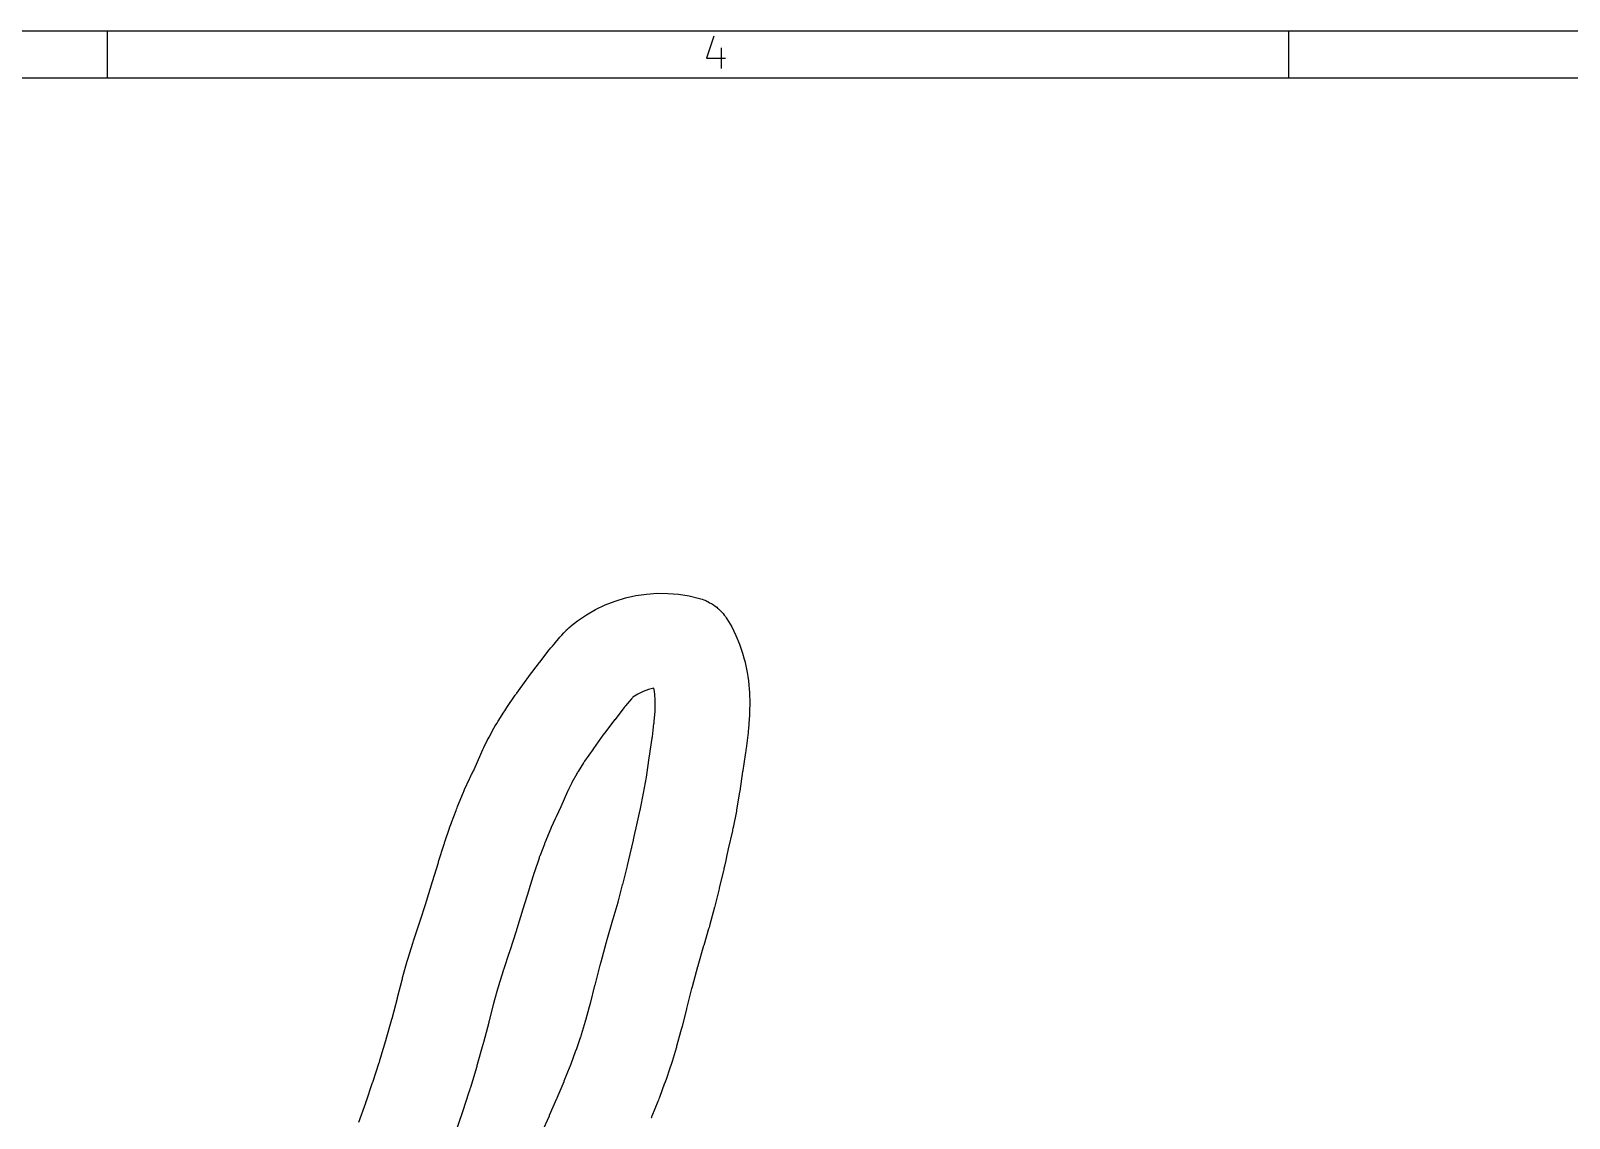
# Model space of a CAD drawing. Header units: inches. Extents: x 0.4 to 11.3, y -7.9 to -0.4.
# Drawn here: x 6.171 to 8.735, y -2.206 to -0.394 of the extents above; entities that cross this region are included whole.
import ezdxf

# ---------------------------------------------------------------- set-up
doc = ezdxf.new("R2010")
doc.units = ezdxf.units.IN
doc.header["$MEASUREMENT"] = 0
doc.layers.add('F.Cu', color=13, linetype='CONTINUOUS', true_color=0xc83434)

msp = doc.modelspace()

# ---------------------------------------------------------------- linework, layer by layer
at = {"layer": 'BLACK', "linetype": 'CONTINUOUS'}
for p, q in [((0.3937, -0.3937), (11.2993, -0.3937)), ((6.2992, -0.4724), (6.2992, -0.3937)), ((7.3093, -0.4028), (7.2971, -0.4394)), ((8.2677, -0.4724), (8.2677, -0.3937)), ((7.3215, -0.4223), (7.3215, -0.4564)), ((7.2971, -0.4394), (7.3288, -0.4394)), ((0.4724, -0.4724), (11.2206, -0.4724))]:
    msp.add_line(p, q, dxfattribs=at)
at = {"layer": 'F.Cu', "linetype": 'CONTINUOUS'}
for p, q in [((7.1798, -1.335), (7.1974, -1.3325)), ((7.1974, -1.3325), (7.2152, -1.3312)), ((7.2152, -1.3312), (7.2331, -1.3314)), ((7.2331, -1.3314), (7.2509, -1.3328)), ((7.2509, -1.3328), (7.2685, -1.3356)), ((7.0971, -1.3672), (7.1126, -1.3583)), ((7.1126, -1.3583), (7.1287, -1.3506)), ((7.1287, -1.3506), (7.1453, -1.3441)), ((7.1453, -1.3441), (7.1624, -1.3389)), ((7.1624, -1.3389), (7.1798, -1.335)), ((7.2685, -1.3356), (7.2858, -1.3398)), ((7.2858, -1.3398), (7.2878, -1.3405)), ((7.2878, -1.3405), (7.2899, -1.341)), ((7.2899, -1.341), (7.2929, -1.3422)), ((7.2929, -1.3422), (7.296, -1.3433)), ((7.296, -1.3433), (7.2979, -1.3443)), ((7.2979, -1.3443), (7.2998, -1.3451)), ((7.2998, -1.3451), (7.3026, -1.3468)), ((7.3026, -1.3468), (7.3055, -1.3483)), ((7.3055, -1.3483), (7.3073, -1.3495)), ((7.3073, -1.3495), (7.3091, -1.3505)), ((7.3091, -1.3505), (7.3116, -1.3526)), ((7.3116, -1.3526), (7.3143, -1.3544)), ((7.3143, -1.3544), (7.3159, -1.3559)), ((7.3159, -1.3559), (7.3175, -1.3572)), ((7.3175, -1.3572), (7.3198, -1.3595)), ((7.0726, -1.385), (7.0824, -1.3772)), ((7.0824, -1.3772), (7.0971, -1.3672)), ((7.3198, -1.3595), (7.3222, -1.3618)), ((7.3222, -1.3618), (7.3235, -1.3634)), ((7.3235, -1.3634), (7.325, -1.3649)), ((7.325, -1.3649), (7.3269, -1.3675)), ((7.3269, -1.3675), (7.329, -1.3701)), ((7.329, -1.3701), (7.3301, -1.3719)), ((7.3301, -1.3719), (7.3313, -1.3736)), ((7.3313, -1.3736), (7.3393, -1.3872)), ((7.0432, -1.4157), (7.0529, -1.4044)), ((7.0529, -1.4044), (7.053, -1.4044)), ((7.053, -1.4044), (7.0562, -1.4007)), ((7.053, -1.4044), (7.053, -1.4044)), ((7.0562, -1.4007), (7.0595, -1.3972)), ((7.0595, -1.3972), (7.0628, -1.3937)), ((7.0628, -1.3936), (7.0635, -1.393)), ((7.0628, -1.3937), (7.0628, -1.3936)), ((7.0628, -1.3937), (7.0628, -1.3937)), ((7.0635, -1.393), (7.0638, -1.3927)), ((7.0638, -1.3927), (7.0641, -1.3923)), ((7.0641, -1.3923), (7.0641, -1.3923)), ((7.0641, -1.3923), (7.0642, -1.3923)), ((7.0642, -1.3922), (7.0657, -1.3909)), ((7.0642, -1.3923), (7.0642, -1.3922)), ((7.0642, -1.3923), (7.0642, -1.3923)), ((7.0657, -1.3909), (7.0672, -1.3894)), ((7.0672, -1.3894), (7.0674, -1.3892)), ((7.0674, -1.3892), (7.0679, -1.3888)), ((7.0679, -1.3888), (7.0682, -1.3886)), ((7.0682, -1.3886), (7.0684, -1.3884)), ((7.0684, -1.3884), (7.0713, -1.3861)), ((7.0713, -1.3861), (7.0719, -1.3855)), ((7.0719, -1.3855), (7.0726, -1.385)), ((7.3393, -1.3872), (7.3464, -1.4013)), ((7.3464, -1.4013), (7.3524, -1.4159)), ((7.0197, -1.4457), (7.0352, -1.4255)), ((7.0352, -1.4255), (7.0378, -1.4222)), ((7.0352, -1.4255), (7.0352, -1.4255)), ((7.0352, -1.4255), (7.0352, -1.4255)), ((7.0378, -1.4222), (7.0405, -1.419)), ((7.0405, -1.419), (7.0432, -1.4158)), ((7.0432, -1.4158), (7.0432, -1.4157)), ((7.0432, -1.4158), (7.0432, -1.4158)), ((7.3524, -1.4159), (7.3575, -1.4308)), ((7.3575, -1.4308), (7.3603, -1.441)), ((7.0008, -1.4704), (7.0191, -1.4465)), ((7.0191, -1.4464), (7.0193, -1.4462)), ((7.0191, -1.4465), (7.0191, -1.4464)), ((7.0191, -1.4464), (7.0191, -1.4464)), ((7.0193, -1.4462), (7.0194, -1.446)), ((7.0194, -1.446), (7.0196, -1.4457)), ((7.0196, -1.4457), (7.0196, -1.4457)), ((7.0196, -1.4457), (7.0197, -1.4457)), ((7.3603, -1.441), (7.3603, -1.441)), ((7.3603, -1.441), (7.3616, -1.446)), ((7.3616, -1.446), (7.3618, -1.4467)), ((7.3618, -1.4467), (7.3618, -1.4467)), ((7.3618, -1.4467), (7.363, -1.4521)), ((7.363, -1.4521), (7.364, -1.4575)), ((7.364, -1.4575), (7.365, -1.4629)), ((6.9811, -1.4977), (6.9969, -1.4757)), ((6.9969, -1.4757), (6.9982, -1.4739)), ((6.9969, -1.4757), (6.9969, -1.4757)), ((6.9969, -1.4757), (6.9969, -1.4757)), ((6.9982, -1.4739), (6.9994, -1.4722)), ((6.9994, -1.4722), (7.0004, -1.471)), ((7.0004, -1.4709), (7.0007, -1.4705)), ((7.0004, -1.471), (7.0004, -1.4709)), ((7.0004, -1.471), (7.0004, -1.471)), ((7.0004, -1.471), (7.0004, -1.471)), ((7.0007, -1.4705), (7.0008, -1.4704)), ((7.0007, -1.4705), (7.0007, -1.4705)), ((7.365, -1.4629), (7.365, -1.4629)), ((7.365, -1.4629), (7.3661, -1.47)), ((7.3661, -1.47), (7.3661, -1.47)), ((7.3661, -1.47), (7.3661, -1.47)), ((7.3661, -1.47), (7.3671, -1.4771)), ((7.3671, -1.4771), (7.3679, -1.4841)), ((7.3679, -1.4841), (7.3685, -1.4912)), ((6.9645, -1.5216), (6.9786, -1.5012)), ((6.9786, -1.5011), (6.9794, -1.5)), ((6.9786, -1.5012), (6.9786, -1.5011)), ((6.9786, -1.5012), (6.9786, -1.5012)), ((6.9794, -1.5), (6.9802, -1.4989)), ((6.9802, -1.4989), (6.981, -1.4977)), ((6.981, -1.4977), (6.981, -1.4977)), ((6.981, -1.4977), (6.9811, -1.4977)), ((7.1722, -1.5073), (7.1625, -1.5185)), ((7.1727, -1.5067), (7.1722, -1.5073)), ((7.1722, -1.5073), (7.1722, -1.5073)), ((7.1738, -1.5055), (7.1727, -1.5067)), ((7.174, -1.5053), (7.1738, -1.5055)), ((7.1748, -1.5045), (7.174, -1.5053)), ((7.1829, -1.4991), (7.1748, -1.5045)), ((7.1915, -1.4948), (7.1829, -1.4991)), ((7.2007, -1.4916), (7.1915, -1.4948)), ((7.2098, -1.4895), (7.2007, -1.4916)), ((7.2106, -1.495), (7.2098, -1.4895)), ((7.2108, -1.4962), (7.2106, -1.495)), ((7.2106, -1.495), (7.2106, -1.495)), ((7.2111, -1.4985), (7.2108, -1.4962)), ((7.2114, -1.5009), (7.2111, -1.4985)), ((7.2114, -1.5021), (7.2114, -1.5009)), ((7.2118, -1.5066), (7.2114, -1.5021)), ((7.2114, -1.5021), (7.2114, -1.5021)), ((7.2118, -1.5077), (7.2118, -1.5066)), ((7.2118, -1.5066), (7.2118, -1.5066)), ((7.2119, -1.51), (7.2118, -1.5077)), ((7.212, -1.5123), (7.2119, -1.51)), ((7.2119, -1.5134), (7.212, -1.5123)), ((7.3685, -1.4912), (7.3685, -1.4912)), ((7.3685, -1.4912), (7.3689, -1.4958)), ((7.3689, -1.4958), (7.3689, -1.4958)), ((7.3689, -1.4958), (7.3692, -1.5025)), ((7.3692, -1.5025), (7.3694, -1.5093)), ((7.3694, -1.5093), (7.3694, -1.516)), ((6.9502, -1.544), (6.9593, -1.5295)), ((6.9593, -1.5295), (6.9594, -1.5294)), ((6.9594, -1.5294), (6.9611, -1.5268)), ((6.9594, -1.5294), (6.9594, -1.5294)), ((6.9611, -1.5268), (6.9628, -1.5242)), ((6.9628, -1.5242), (6.9645, -1.5216)), ((6.9645, -1.5216), (6.9645, -1.5216)), ((6.9645, -1.5216), (6.9645, -1.5216)), ((7.1599, -1.5217), (7.1444, -1.5418)), ((7.1603, -1.5212), (7.1599, -1.5217)), ((7.1599, -1.5217), (7.1599, -1.5217)), ((7.1612, -1.5201), (7.1603, -1.5212)), ((7.162, -1.519), (7.1612, -1.5201)), ((7.1625, -1.5185), (7.162, -1.519)), ((7.1625, -1.5185), (7.1625, -1.5185)), ((7.2102, -1.5446), (7.2115, -1.5277)), ((7.2115, -1.5277), (7.2116, -1.5269)), ((7.2115, -1.5277), (7.2115, -1.5277)), ((7.2116, -1.5269), (7.2117, -1.5252)), ((7.2117, -1.5252), (7.2118, -1.5236)), ((7.2118, -1.5228), (7.2119, -1.5134)), ((7.2118, -1.5236), (7.2118, -1.5228)), ((7.2118, -1.5228), (7.2118, -1.5228)), ((7.2119, -1.5134), (7.2119, -1.5134)), ((7.3689, -1.5353), (7.3685, -1.5403)), ((7.3691, -1.5304), (7.3689, -1.5353)), ((7.3692, -1.5255), (7.3691, -1.5304)), ((7.3694, -1.516), (7.3692, -1.5254)), ((7.3692, -1.5254), (7.3692, -1.5255)), ((7.3694, -1.516), (7.3694, -1.516)), ((6.9349, -1.5709), (6.943, -1.5562)), ((6.943, -1.5562), (6.9453, -1.552)), ((6.943, -1.5562), (6.943, -1.5562)), ((6.9453, -1.552), (6.9477, -1.548)), ((6.9477, -1.548), (6.9502, -1.544)), ((6.9502, -1.544), (6.9502, -1.544)), ((7.1442, -1.542), (7.126, -1.5659)), ((7.1443, -1.5419), (7.1442, -1.542)), ((7.1442, -1.542), (7.1442, -1.542)), ((7.1442, -1.542), (7.1442, -1.542)), ((7.1444, -1.5418), (7.1443, -1.5419)), ((7.1444, -1.5418), (7.1444, -1.5418)), ((7.2071, -1.5705), (7.2098, -1.5481)), ((7.2098, -1.548), (7.2099, -1.5475)), ((7.2098, -1.5481), (7.2098, -1.548)), ((7.2099, -1.5475), (7.21, -1.5464)), ((7.21, -1.5464), (7.2101, -1.5452)), ((7.2101, -1.5452), (7.2102, -1.5446)), ((7.2102, -1.5446), (7.2102, -1.5446)), ((7.3665, -1.564), (7.3661, -1.5674)), ((7.3669, -1.5606), (7.3665, -1.564)), ((7.3672, -1.5572), (7.3669, -1.5606)), ((7.3685, -1.5403), (7.3672, -1.5572)), ((7.3672, -1.5572), (7.3672, -1.5572)), ((7.3685, -1.5403), (7.3685, -1.5403)), ((6.9244, -1.5916), (6.9262, -1.5879)), ((6.9262, -1.5879), (6.9263, -1.5879)), ((6.9263, -1.5878), (6.9305, -1.5793)), ((6.9263, -1.5879), (6.9263, -1.5878)), ((6.9305, -1.5793), (6.932, -1.5765)), ((6.9305, -1.5793), (6.9305, -1.5793)), ((6.9305, -1.5793), (6.9305, -1.5793)), ((6.932, -1.5765), (6.9334, -1.5737)), ((6.9334, -1.5737), (6.9349, -1.5709)), ((6.9349, -1.5709), (6.9349, -1.5709)), ((6.9349, -1.5709), (6.9349, -1.5709)), ((7.1089, -1.5897), (7.1086, -1.5901)), ((7.109, -1.5896), (7.1089, -1.5897)), ((7.1247, -1.5676), (7.109, -1.5896)), ((7.109, -1.5896), (7.109, -1.5896)), ((7.1249, -1.5674), (7.1247, -1.5676)), ((7.1247, -1.5676), (7.1247, -1.5676)), ((7.1253, -1.5668), (7.1249, -1.5674)), ((7.1258, -1.5662), (7.1253, -1.5668)), ((7.126, -1.5659), (7.1258, -1.5662)), ((7.126, -1.5659), (7.126, -1.5659)), ((7.2039, -1.5911), (7.2067, -1.5728)), ((7.2067, -1.5728), (7.2068, -1.5724)), ((7.2067, -1.5728), (7.2067, -1.5728)), ((7.2068, -1.5724), (7.2069, -1.5716)), ((7.2069, -1.5716), (7.207, -1.5708)), ((7.207, -1.5708), (7.2071, -1.5705)), ((7.2071, -1.5705), (7.2071, -1.5705)), ((7.3661, -1.5674), (7.3633, -1.5898)), ((7.3661, -1.5674), (7.3661, -1.5674)), ((6.9099, -1.6249), (6.9211, -1.5991)), ((6.9211, -1.5991), (6.9227, -1.5953)), ((6.9211, -1.5991), (6.9211, -1.5991)), ((6.9227, -1.5953), (6.9244, -1.5916)), ((7.0925, -1.6135), (7.0834, -1.6279)), ((7.0928, -1.6131), (7.0925, -1.6135)), ((7.0925, -1.6135), (7.0925, -1.6135)), ((7.0934, -1.6122), (7.0928, -1.6131)), ((7.0939, -1.6113), (7.0934, -1.6122)), ((7.0942, -1.611), (7.0939, -1.6113)), ((7.1082, -1.5907), (7.0942, -1.611)), ((7.1083, -1.5905), (7.1082, -1.5907)), ((7.1086, -1.5901), (7.1083, -1.5905)), ((7.1971, -1.6374), (7.2017, -1.6056)), ((7.2017, -1.6056), (7.2018, -1.6047)), ((7.2017, -1.6056), (7.2017, -1.6056)), ((7.2018, -1.6047), (7.202, -1.6037)), ((7.202, -1.6037), (7.2021, -1.6028)), ((7.2021, -1.6028), (7.2039, -1.5911)), ((7.2021, -1.6028), (7.2021, -1.6028)), ((7.2039, -1.5911), (7.2039, -1.5911)), ((7.2039, -1.5911), (7.2039, -1.5911)), ((7.3596, -1.6151), (7.3578, -1.6267)), ((7.3624, -1.5967), (7.3596, -1.6151)), ((7.3627, -1.5944), (7.3624, -1.5967)), ((7.3624, -1.5967), (7.3624, -1.5967)), ((7.363, -1.5921), (7.3627, -1.5944)), ((7.3633, -1.5898), (7.363, -1.5921)), ((7.3633, -1.5898), (7.3633, -1.5898)), ((6.8942, -1.6584), (6.9021, -1.6405)), ((6.9021, -1.6405), (6.9033, -1.6379)), ((6.9033, -1.6379), (6.9036, -1.6373)), ((6.9036, -1.6373), (6.9038, -1.6369)), ((6.9038, -1.6369), (6.9043, -1.6358)), ((6.9043, -1.6358), (6.9052, -1.6343)), ((6.9052, -1.6343), (6.9059, -1.6329)), ((6.9059, -1.6329), (6.9067, -1.6316)), ((6.9067, -1.6316), (6.908, -1.6289)), ((6.908, -1.6289), (6.9093, -1.6262)), ((6.9093, -1.6262), (6.9099, -1.6249)), ((6.9099, -1.6249), (6.9099, -1.6249)), ((7.081, -1.632), (7.073, -1.6467)), ((7.0814, -1.6313), (7.081, -1.632)), ((7.081, -1.632), (7.081, -1.632)), ((7.0822, -1.63), (7.0814, -1.6313)), ((7.083, -1.6286), (7.0822, -1.63)), ((7.0834, -1.6279), (7.083, -1.6286)), ((7.0834, -1.6279), (7.0834, -1.6279)), ((7.1926, -1.6643), (7.1971, -1.6374)), ((7.3576, -1.6281), (7.3528, -1.6608)), ((7.3577, -1.6274), (7.3576, -1.6278)), ((7.3576, -1.6278), (7.3576, -1.6281)), ((7.3576, -1.6281), (7.3576, -1.6281)), ((7.3576, -1.6281), (7.3576, -1.6281)), ((7.3578, -1.6268), (7.3577, -1.627)), ((7.3577, -1.627), (7.3577, -1.6274)), ((7.3578, -1.6267), (7.3578, -1.6268)), ((7.3578, -1.6268), (7.3578, -1.6268)), ((6.8825, -1.6864), (6.8924, -1.6627)), ((6.8924, -1.6627), (6.893, -1.6613)), ((6.8924, -1.6627), (6.8924, -1.6627)), ((6.893, -1.6613), (6.8936, -1.6598)), ((6.8936, -1.6598), (6.8942, -1.6584)), ((6.8942, -1.6584), (6.8942, -1.6584)), ((7.0656, -1.6615), (7.0545, -1.6873)), ((7.0659, -1.6609), (7.0656, -1.6615)), ((7.0656, -1.6615), (7.0656, -1.6615)), ((7.0665, -1.6597), (7.0659, -1.6609)), ((7.0671, -1.6584), (7.0665, -1.6597)), ((7.0673, -1.6579), (7.0671, -1.6584)), ((7.0715, -1.6494), (7.0673, -1.6579)), ((7.0717, -1.649), (7.0715, -1.6494)), ((7.0715, -1.6494), (7.0715, -1.6494)), ((7.0722, -1.648), (7.0717, -1.649)), ((7.0727, -1.6471), (7.0722, -1.648)), ((7.073, -1.6467), (7.0727, -1.6471)), ((7.073, -1.6467), (7.073, -1.6467)), ((7.1873, -1.69), (7.1926, -1.6643)), ((7.3526, -1.6627), (7.3476, -1.6918)), ((7.3527, -1.6617), (7.3526, -1.6627)), ((7.3528, -1.6608), (7.3527, -1.6617)), ((6.88, -1.6929), (6.8808, -1.6907)), ((6.8808, -1.6907), (6.8816, -1.6886)), ((6.8816, -1.6886), (6.8825, -1.6864)), ((6.8825, -1.6864), (6.8825, -1.6864)), ((7.0545, -1.6873), (7.0508, -1.6955)), ((7.0545, -1.6873), (7.0545, -1.6873)), ((7.1801, -1.7218), (7.1869, -1.6918)), ((7.1869, -1.6918), (7.187, -1.6915)), ((7.1869, -1.6918), (7.1869, -1.6918)), ((7.187, -1.6915), (7.1871, -1.6909)), ((7.1871, -1.6909), (7.1873, -1.6903)), ((7.1873, -1.6903), (7.1873, -1.69)), ((7.1873, -1.69), (7.1873, -1.69)), ((7.3476, -1.6918), (7.3474, -1.6932)), ((6.8699, -1.7194), (6.871, -1.7164)), ((6.871, -1.7164), (6.8721, -1.7135)), ((6.8721, -1.7134), (6.88, -1.6929)), ((6.8721, -1.7135), (6.8721, -1.7134)), ((6.8721, -1.7135), (6.8721, -1.7135)), ((6.88, -1.6929), (6.88, -1.6929)), ((7.0449, -1.7068), (7.0384, -1.7217)), ((7.0468, -1.7035), (7.0449, -1.7068)), ((7.0508, -1.6955), (7.0468, -1.7035)), ((7.3471, -1.6945), (7.3416, -1.7216)), ((7.3474, -1.6932), (7.3471, -1.6945)), ((6.8612, -1.7454), (6.8689, -1.7224)), ((6.8689, -1.7223), (6.8699, -1.7194)), ((6.8689, -1.7224), (6.8689, -1.7223)), ((6.8689, -1.7224), (6.8689, -1.7224)), ((7.0378, -1.7231), (7.0279, -1.7468)), ((7.0379, -1.7229), (7.0378, -1.7231)), ((7.0378, -1.7231), (7.0378, -1.7231)), ((7.0381, -1.7224), (7.0379, -1.7229)), ((7.0383, -1.7219), (7.0381, -1.7224)), ((7.0384, -1.7217), (7.0383, -1.7219)), ((7.0384, -1.7217), (7.0384, -1.7217)), ((7.173, -1.7544), (7.1755, -1.7426)), ((7.1755, -1.7426), (7.1756, -1.7425)), ((7.1756, -1.7422), (7.1768, -1.7367)), ((7.1756, -1.7423), (7.1756, -1.7422)), ((7.1756, -1.7424), (7.1756, -1.7423)), ((7.1756, -1.7423), (7.1756, -1.7423)), ((7.1756, -1.7423), (7.1756, -1.7423)), ((7.1756, -1.7425), (7.1756, -1.7424)), ((7.1756, -1.7425), (7.1756, -1.7425)), ((7.1756, -1.7425), (7.1756, -1.7425)), ((7.1768, -1.7366), (7.1769, -1.7365)), ((7.1768, -1.7367), (7.1768, -1.7366)), ((7.1768, -1.7366), (7.1768, -1.7366)), ((7.1768, -1.7366), (7.1768, -1.7366)), ((7.1769, -1.7363), (7.1791, -1.7262)), ((7.1769, -1.7364), (7.1769, -1.7363)), ((7.1769, -1.7365), (7.1769, -1.7364)), ((7.1769, -1.7364), (7.1769, -1.7364)), ((7.1769, -1.7364), (7.1769, -1.7364)), ((7.1791, -1.7261), (7.1792, -1.726)), ((7.1791, -1.7262), (7.1791, -1.7261)), ((7.1791, -1.7261), (7.1791, -1.7261)), ((7.1791, -1.7261), (7.1791, -1.7261)), ((7.1792, -1.7258), (7.1795, -1.7246)), ((7.1792, -1.7259), (7.1792, -1.7258)), ((7.1792, -1.726), (7.1792, -1.7259)), ((7.1792, -1.7259), (7.1792, -1.7259)), ((7.1792, -1.726), (7.1792, -1.726)), ((7.1795, -1.7245), (7.1797, -1.7236)), ((7.1795, -1.7246), (7.1795, -1.7245)), ((7.1797, -1.7236), (7.1799, -1.7227)), ((7.1799, -1.7227), (7.1801, -1.7218)), ((7.1801, -1.7218), (7.1801, -1.7218)), ((7.3405, -1.7268), (7.3336, -1.7568)), ((7.3409, -1.7251), (7.3405, -1.7268)), ((7.3405, -1.7268), (7.3405, -1.7268)), ((7.3412, -1.7233), (7.3409, -1.7251)), ((7.3416, -1.7216), (7.3412, -1.7233)), ((7.3416, -1.7216), (7.3416, -1.7216)), ((6.8509, -1.7781), (6.86, -1.7492)), ((6.86, -1.7491), (6.8604, -1.7479)), ((6.86, -1.7492), (6.86, -1.7491)), ((6.86, -1.7491), (6.86, -1.7491)), ((6.8604, -1.7479), (6.8608, -1.7467)), ((6.8608, -1.7467), (6.8612, -1.7455)), ((6.8612, -1.7455), (6.8612, -1.7454)), ((6.8612, -1.7454), (6.8612, -1.7454)), ((7.0271, -1.749), (7.0193, -1.7695)), ((7.0272, -1.7486), (7.0271, -1.749)), ((7.0271, -1.749), (7.0271, -1.749)), ((7.0275, -1.7479), (7.0272, -1.7486)), ((7.0278, -1.7472), (7.0275, -1.7479)), ((7.0279, -1.7469), (7.0278, -1.7472)), ((7.0279, -1.7468), (7.0279, -1.7469)), ((7.1656, -1.7847), (7.1725, -1.7563)), ((7.1725, -1.7562), (7.1726, -1.7559)), ((7.1725, -1.7563), (7.1725, -1.7562)), ((7.1726, -1.7559), (7.1727, -1.7553)), ((7.1727, -1.7553), (7.1729, -1.7547)), ((7.1729, -1.7547), (7.173, -1.7544)), ((7.173, -1.7544), (7.173, -1.7544)), ((7.333, -1.7599), (7.3308, -1.7699)), ((7.3331, -1.7593), (7.333, -1.7595)), ((7.333, -1.7595), (7.333, -1.7597)), ((7.333, -1.7597), (7.333, -1.7599)), ((7.333, -1.7599), (7.333, -1.7599)), ((7.3333, -1.7581), (7.3331, -1.7593)), ((7.3331, -1.7593), (7.3331, -1.7593)), ((7.3334, -1.7579), (7.3333, -1.7581)), ((7.3333, -1.7581), (7.3333, -1.7581)), ((7.3333, -1.7581), (7.3333, -1.7581)), ((7.3335, -1.7575), (7.3334, -1.7579)), ((7.3336, -1.7571), (7.3335, -1.7575)), ((7.3336, -1.7568), (7.3336, -1.7569)), ((7.3336, -1.7569), (7.3336, -1.7569)), ((7.3336, -1.7569), (7.3336, -1.7571)), ((6.8407, -1.8113), (6.8504, -1.7796)), ((6.8504, -1.7796), (6.8506, -1.7791)), ((6.8504, -1.7796), (6.8504, -1.7796)), ((6.8506, -1.7791), (6.8507, -1.7786)), ((6.8507, -1.7786), (6.8509, -1.7781)), ((6.8509, -1.7781), (6.8509, -1.7781)), ((7.0182, -1.7724), (7.0106, -1.7953)), ((7.0184, -1.7719), (7.0182, -1.7724)), ((7.0182, -1.7724), (7.0182, -1.7724)), ((7.0187, -1.7709), (7.0184, -1.7719)), ((7.0191, -1.77), (7.0187, -1.7709)), ((7.0193, -1.7695), (7.0191, -1.77)), ((7.0193, -1.7695), (7.0193, -1.7695)), ((7.1577, -1.8162), (7.1655, -1.7852)), ((7.1655, -1.785), (7.1656, -1.7848)), ((7.1655, -1.7852), (7.1655, -1.785)), ((7.1655, -1.7852), (7.1655, -1.7852)), ((7.1656, -1.7848), (7.1656, -1.7847)), ((7.1656, -1.7847), (7.1656, -1.7847)), ((7.3255, -1.7935), (7.3186, -1.822)), ((7.326, -1.7917), (7.3255, -1.7935)), ((7.3255, -1.7935), (7.3255, -1.7935)), ((7.3264, -1.7899), (7.326, -1.7917)), ((7.3268, -1.788), (7.3264, -1.7899)), ((7.3294, -1.7763), (7.3268, -1.788)), ((7.3268, -1.788), (7.3268, -1.788)), ((7.3295, -1.7759), (7.3294, -1.7761)), ((7.3294, -1.7761), (7.3294, -1.7763)), ((7.3294, -1.7763), (7.3294, -1.7763)), ((7.3307, -1.7704), (7.3295, -1.7757)), ((7.3295, -1.7757), (7.3295, -1.7757)), ((7.3295, -1.7757), (7.3295, -1.7759)), ((7.3308, -1.7699), (7.3307, -1.77)), ((7.3307, -1.77), (7.3307, -1.7702)), ((7.3307, -1.7702), (7.3307, -1.7704)), ((7.3307, -1.7704), (7.3307, -1.7704)), ((7.3308, -1.7699), (7.3308, -1.7699)), ((6.8306, -1.8442), (6.8406, -1.8115)), ((6.8406, -1.8114), (6.8407, -1.8113)), ((6.8406, -1.8115), (6.8406, -1.8114)), ((7.0102, -1.7964), (7.0011, -1.8253)), ((7.0103, -1.7963), (7.0102, -1.7964)), ((7.0102, -1.7964), (7.0102, -1.7964)), ((7.0104, -1.7959), (7.0103, -1.7963)), ((7.0105, -1.7955), (7.0104, -1.7959)), ((7.0106, -1.7953), (7.0105, -1.7955)), ((7.0106, -1.7953), (7.0106, -1.7953)), ((7.1506, -1.8435), (7.1575, -1.8169)), ((7.1575, -1.8168), (7.1576, -1.8165)), ((7.1575, -1.8169), (7.1575, -1.8168)), ((7.1575, -1.8169), (7.1575, -1.8169)), ((7.1575, -1.8169), (7.1575, -1.8169)), ((7.1576, -1.8163), (7.1577, -1.8162)), ((7.1576, -1.8165), (7.1576, -1.8163)), ((7.1577, -1.8162), (7.1577, -1.8162)), ((7.1577, -1.8162), (7.1577, -1.8162)), ((6.83, -1.8461), (6.8301, -1.8458)), ((6.83, -1.8461), (6.83, -1.8461)), ((6.8301, -1.8458), (6.8303, -1.8452)), ((6.8303, -1.8452), (6.8305, -1.8446)), ((6.8305, -1.8446), (6.8306, -1.8443)), ((6.8306, -1.8443), (6.8306, -1.8442)), ((6.8306, -1.8443), (6.8306, -1.8443)), ((7.001, -1.8259), (6.9912, -1.8575)), ((7.0011, -1.8254), (7.001, -1.8256)), ((7.001, -1.8256), (7.001, -1.8258)), ((7.001, -1.8258), (7.001, -1.8258)), ((7.001, -1.8258), (7.001, -1.8259)), ((7.0011, -1.8253), (7.0011, -1.8253)), ((7.0011, -1.8253), (7.0011, -1.8253)), ((7.0011, -1.8253), (7.0011, -1.8254)), ((7.1418, -1.8734), (7.1499, -1.8459)), ((7.1499, -1.8459), (7.15, -1.8455)), ((7.1499, -1.8459), (7.1499, -1.8459)), ((7.15, -1.8455), (7.1502, -1.8447)), ((7.1502, -1.8447), (7.1505, -1.8439)), ((7.1505, -1.8439), (7.1506, -1.8435)), ((7.1506, -1.8435), (7.1506, -1.8435)), ((7.3182, -1.8237), (7.3104, -1.8546)), ((7.3183, -1.8231), (7.3182, -1.8237)), ((7.3182, -1.8237), (7.3182, -1.8237)), ((7.3182, -1.8237), (7.3182, -1.8237)), ((7.3185, -1.8225), (7.3183, -1.8231)), ((7.3186, -1.822), (7.3185, -1.8225)), ((7.3186, -1.822), (7.3186, -1.822)), ((7.3186, -1.822), (7.3186, -1.822)), ((6.8195, -1.8789), (6.83, -1.8462)), ((6.83, -1.8462), (6.83, -1.8461)), ((6.9912, -1.8575), (6.9812, -1.8903)), ((6.9912, -1.8575), (6.9912, -1.8575)), ((7.3099, -1.8566), (7.303, -1.8832)), ((7.3101, -1.856), (7.3099, -1.8566)), ((7.3099, -1.8566), (7.3099, -1.8566)), ((7.3102, -1.8553), (7.3101, -1.856)), ((7.3104, -1.8546), (7.3102, -1.8553)), ((7.3104, -1.8546), (7.3104, -1.8546)), ((6.8095, -1.9087), (6.8191, -1.8801)), ((6.8191, -1.8799), (6.8193, -1.8795)), ((6.8191, -1.8801), (6.8191, -1.8799)), ((6.8191, -1.8801), (6.8191, -1.8801)), ((6.8193, -1.8795), (6.8194, -1.8791)), ((6.8194, -1.8791), (6.8195, -1.8789)), ((6.8195, -1.8789), (6.8195, -1.8789)), ((6.8195, -1.8789), (6.8195, -1.8789)), ((6.9799, -1.8944), (6.9694, -1.9271)), ((6.9804, -1.893), (6.9799, -1.8944)), ((6.9799, -1.8944), (6.9799, -1.8944)), ((6.9808, -1.8916), (6.9804, -1.893)), ((6.9812, -1.8903), (6.9808, -1.8916)), ((6.9812, -1.8903), (6.9812, -1.8903)), ((7.1317, -1.9082), (7.1413, -1.8751)), ((7.1413, -1.8751), (7.1414, -1.8746)), ((7.1413, -1.8751), (7.1413, -1.8751)), ((7.1413, -1.8751), (7.1413, -1.8751)), ((7.1414, -1.8746), (7.1416, -1.874)), ((7.1416, -1.874), (7.1418, -1.8734)), ((7.1418, -1.8734), (7.1418, -1.8734)), ((7.3009, -1.8906), (7.2928, -1.9181)), ((7.3016, -1.8881), (7.3009, -1.8906)), ((7.3009, -1.8906), (7.3009, -1.8906)), ((7.3023, -1.8857), (7.3016, -1.8881)), ((7.303, -1.8832), (7.3023, -1.8857)), ((7.303, -1.8832), (7.303, -1.8832)), ((6.8001, -1.9395), (6.8078, -1.9142)), ((6.8078, -1.9142), (6.8084, -1.9124)), ((6.8078, -1.9142), (6.8078, -1.9142)), ((6.8078, -1.9142), (6.8078, -1.9142)), ((6.8084, -1.9124), (6.8089, -1.9106)), ((6.8089, -1.9106), (6.8095, -1.9088)), ((6.8095, -1.9088), (6.8095, -1.9087)), ((6.8095, -1.9087), (6.8095, -1.9087)), ((7.1215, -1.9451), (7.1306, -1.912)), ((7.1306, -1.912), (7.131, -1.9108)), ((7.1306, -1.912), (7.1306, -1.912)), ((7.131, -1.9108), (7.1313, -1.9095)), ((7.1313, -1.9095), (7.1317, -1.9083)), ((7.1317, -1.9083), (7.1317, -1.9082)), ((7.2925, -1.9189), (7.2829, -1.952)), ((7.2926, -1.9188), (7.2925, -1.9189)), ((7.2925, -1.9189), (7.2925, -1.9189)), ((7.2927, -1.9183), (7.2926, -1.9185)), ((7.2926, -1.9185), (7.2926, -1.9188)), ((7.2928, -1.9181), (7.2927, -1.9181)), ((7.2927, -1.9181), (7.2927, -1.9182)), ((7.2927, -1.9182), (7.2927, -1.9183)), ((6.7914, -1.9699), (6.7987, -1.9442)), ((6.7987, -1.9442), (6.7991, -1.9426)), ((6.7987, -1.9442), (6.7987, -1.9442)), ((6.7987, -1.9442), (6.7987, -1.9442)), ((6.7991, -1.9426), (6.7996, -1.9411)), ((6.7996, -1.9411), (6.8, -1.9395)), ((6.8, -1.9395), (6.8, -1.9395)), ((6.8, -1.9395), (6.8001, -1.9395)), ((6.9685, -1.93), (6.9589, -1.9585)), ((6.9688, -1.929), (6.9685, -1.93)), ((6.9685, -1.93), (6.9685, -1.93)), ((6.9691, -1.9281), (6.9688, -1.929)), ((6.9694, -1.9271), (6.9691, -1.9281)), ((7.1204, -1.949), (7.121, -1.9471)), ((7.121, -1.9471), (7.1215, -1.9452)), ((7.1215, -1.9452), (7.1215, -1.9451)), ((6.79, -1.9752), (6.7905, -1.9734)), ((6.7905, -1.9734), (6.7909, -1.9717)), ((6.7909, -1.9717), (6.7914, -1.9699)), ((6.7914, -1.9699), (6.7914, -1.9699)), ((6.7914, -1.9699), (6.7914, -1.9699)), ((6.9584, -1.9603), (6.9507, -1.9855)), ((6.9585, -1.96), (6.9584, -1.9603)), ((6.9584, -1.9603), (6.9584, -1.9603)), ((6.9586, -1.9594), (6.9585, -1.96)), ((6.9588, -1.9588), (6.9586, -1.9594)), ((6.9589, -1.9585), (6.9588, -1.9588)), ((6.9589, -1.9585), (6.9589, -1.9585)), ((7.1115, -1.9843), (7.12, -1.9509)), ((7.12, -1.9509), (7.1204, -1.949)), ((7.12, -1.9509), (7.12, -1.9509)), ((7.2824, -1.9538), (7.2733, -1.987)), ((7.2825, -1.9538), (7.2824, -1.9538)), ((7.2824, -1.9538), (7.2824, -1.9538)), ((7.2827, -1.9529), (7.2825, -1.9535)), ((7.2825, -1.9535), (7.2825, -1.9538)), ((7.2828, -1.9524), (7.2827, -1.9529)), ((7.2829, -1.9521), (7.2828, -1.9524)), ((7.2829, -1.952), (7.2829, -1.9521)), ((7.2829, -1.9521), (7.2829, -1.9521)), ((6.7824, -2.0049), (6.79, -1.9752)), ((6.79, -1.9752), (6.79, -1.9752)), ((6.79, -1.9752), (6.79, -1.9752)), ((6.9502, -1.987), (6.943, -2.0125)), ((6.9503, -1.9867), (6.9502, -1.987)), ((6.9502, -1.987), (6.9502, -1.987)), ((6.9504, -1.9862), (6.9503, -1.9867)), ((6.9506, -1.9857), (6.9504, -1.9862)), ((6.9507, -1.9855), (6.9506, -1.9857)), ((6.9507, -1.9855), (6.9507, -1.9855)), ((7.1038, -2.0146), (7.1114, -1.9847)), ((7.1114, -1.9845), (7.1115, -1.9844)), ((7.1114, -1.9846), (7.1114, -1.9845)), ((7.1114, -1.9845), (7.1114, -1.9845)), ((7.1114, -1.9845), (7.1114, -1.9845)), ((7.1114, -1.9847), (7.1114, -1.9846)), ((7.1115, -1.9844), (7.1115, -1.9843)), ((7.1115, -1.9843), (7.1115, -1.9843)), ((7.1115, -1.9844), (7.1115, -1.9844)), ((7.2726, -1.9896), (7.2642, -2.0229)), ((7.2727, -1.9891), (7.2726, -1.9895)), ((7.2726, -1.9895), (7.2726, -1.9896)), ((7.2726, -1.9896), (7.2726, -1.9896)), ((7.273, -1.9883), (7.2727, -1.9891)), ((7.2732, -1.9874), (7.273, -1.9883)), ((7.2733, -1.987), (7.2732, -1.9874)), ((7.2733, -1.987), (7.2733, -1.987)), ((7.2733, -1.987), (7.2733, -1.987)), ((6.7732, -2.0395), (6.7821, -2.0059)), ((6.7821, -2.0059), (6.7822, -2.0057)), ((6.7821, -2.0059), (6.7821, -2.0059)), ((6.7821, -2.0059), (6.7821, -2.0059)), ((6.7822, -2.0057), (6.7823, -2.0054)), ((6.7823, -2.0054), (6.7824, -2.005)), ((6.7824, -2.005), (6.7824, -2.0049)), ((6.7824, -2.0049), (6.7824, -2.0049)), ((6.9426, -2.0143), (6.935, -2.0439)), ((6.9428, -2.0134), (6.9426, -2.014)), ((6.9426, -2.014), (6.9426, -2.0143)), ((6.9426, -2.0143), (6.9426, -2.0143)), ((6.9429, -2.0128), (6.9428, -2.0134)), ((6.943, -2.0126), (6.9429, -2.0128)), ((6.943, -2.0125), (6.943, -2.0126)), ((7.0962, -2.0425), (7.1024, -2.0199)), ((7.1024, -2.0199), (7.1034, -2.0164)), ((7.1024, -2.0199), (7.1024, -2.0199)), ((7.1034, -2.0164), (7.1035, -2.0161)), ((7.1034, -2.0164), (7.1034, -2.0164)), ((7.1035, -2.0161), (7.1036, -2.0155)), ((7.1036, -2.0155), (7.1038, -2.0149)), ((7.1038, -2.0147), (7.1038, -2.0146)), ((7.1038, -2.0146), (7.1038, -2.0146)), ((7.1038, -2.0149), (7.1038, -2.0147)), ((7.264, -2.0235), (7.2565, -2.0531)), ((7.2641, -2.0233), (7.264, -2.0235)), ((7.264, -2.0235), (7.264, -2.0235)), ((7.2642, -2.0229), (7.2641, -2.0231)), ((7.2641, -2.0231), (7.2641, -2.0233)), ((7.2642, -2.0229), (7.2642, -2.0229)), ((6.7636, -2.0742), (6.7729, -2.0408)), ((6.7729, -2.0406), (6.773, -2.0402)), ((6.7729, -2.0408), (6.7729, -2.0406)), ((6.7729, -2.0408), (6.7729, -2.0408)), ((6.773, -2.0402), (6.7732, -2.0397)), ((6.7732, -2.0397), (6.7732, -2.0395)), ((6.7732, -2.0395), (6.7732, -2.0395)), ((6.9343, -2.0464), (6.9254, -2.0799)), ((6.9346, -2.0455), (6.9343, -2.0464)), ((6.9343, -2.0464), (6.9343, -2.0464)), ((6.9348, -2.0447), (6.9346, -2.0455)), ((6.935, -2.0439), (6.9348, -2.0447)), ((6.935, -2.0439), (6.935, -2.0439)), ((7.089, -2.0666), (7.0957, -2.0441)), ((7.0957, -2.0441), (7.0958, -2.0438)), ((7.0957, -2.0441), (7.0957, -2.0441)), ((7.0958, -2.0438), (7.0959, -2.0433)), ((7.0959, -2.0433), (7.0961, -2.0427)), ((7.0961, -2.0427), (7.0962, -2.0425)), ((7.0962, -2.0425), (7.0962, -2.0425)), ((6.7552, -2.1022), (6.7629, -2.0765)), ((6.7629, -2.0765), (6.763, -2.0761)), ((6.7629, -2.0765), (6.7629, -2.0765)), ((6.763, -2.0761), (6.7633, -2.0753)), ((6.7633, -2.0753), (6.7635, -2.0746)), ((6.7635, -2.0746), (6.7636, -2.0742)), ((6.7636, -2.0742), (6.7636, -2.0742)), ((7.0804, -2.0917), (7.088, -2.0697)), ((7.088, -2.0697), (7.0882, -2.0692)), ((7.088, -2.0697), (7.088, -2.0697)), ((7.0882, -2.0692), (7.0885, -2.0681)), ((7.0885, -2.0681), (7.0888, -2.0671)), ((7.0888, -2.0671), (7.089, -2.0666)), ((7.089, -2.0666), (7.089, -2.0666)), ((7.2542, -2.0618), (7.248, -2.0843)), ((7.2552, -2.0582), (7.2542, -2.0618)), ((7.2542, -2.0618), (7.2542, -2.0618)), ((7.2542, -2.0618), (7.2542, -2.0618)), ((7.2557, -2.0565), (7.2552, -2.0582)), ((7.2552, -2.0582), (7.2552, -2.0582)), ((7.2561, -2.0548), (7.2557, -2.0565)), ((7.2565, -2.0531), (7.2561, -2.0548)), ((7.2565, -2.0531), (7.2565, -2.0531)), ((6.753, -2.1094), (6.7551, -2.1024)), ((6.7551, -2.1024), (6.7552, -2.1024)), ((6.7552, -2.1023), (6.7552, -2.1022)), ((6.7552, -2.1024), (6.7552, -2.1023)), ((6.9246, -2.083), (6.9153, -2.1164)), ((6.9249, -2.082), (6.9246, -2.083)), ((6.9246, -2.083), (6.9246, -2.083)), ((6.9246, -2.083), (6.9246, -2.083)), ((6.9251, -2.081), (6.9249, -2.082)), ((6.9254, -2.0799), (6.9251, -2.081)), ((6.9254, -2.0799), (6.9254, -2.0799)), ((6.9254, -2.0799), (6.9254, -2.0799)), ((7.0711, -2.1171), (7.0798, -2.0933)), ((7.0798, -2.0933), (7.0799, -2.0933)), ((7.0799, -2.093), (7.0801, -2.0925)), ((7.0799, -2.0933), (7.0799, -2.093)), ((7.0801, -2.0925), (7.0803, -2.0919)), ((7.0803, -2.0919), (7.0804, -2.0917)), ((7.0804, -2.0917), (7.0804, -2.0917)), ((7.2466, -2.0891), (7.2399, -2.1116)), ((7.2471, -2.0875), (7.2466, -2.0891)), ((7.2466, -2.0891), (7.2466, -2.0891)), ((7.2475, -2.0859), (7.2471, -2.0875)), ((7.248, -2.0843), (7.2475, -2.0859)), ((7.248, -2.0843), (7.248, -2.0843)), ((7.248, -2.0843), (7.248, -2.0843)), ((6.7411, -2.1456), (6.752, -2.1129)), ((6.752, -2.1129), (6.7521, -2.1123)), ((6.752, -2.1129), (6.752, -2.1129)), ((6.7521, -2.1123), (6.7525, -2.1112)), ((6.7525, -2.1112), (6.7529, -2.1101)), ((6.7529, -2.1101), (6.753, -2.1095)), ((6.753, -2.1095), (6.753, -2.1094)), ((6.753, -2.1095), (6.753, -2.1095)), ((6.9138, -2.1217), (6.9061, -2.1474)), ((6.9143, -2.1199), (6.9138, -2.1217)), ((6.9138, -2.1217), (6.9138, -2.1217)), ((6.9148, -2.1182), (6.9143, -2.1199)), ((6.9153, -2.1164), (6.9148, -2.1182)), ((6.9153, -2.1164), (6.9153, -2.1164)), ((7.0603, -2.1439), (7.0702, -2.1193)), ((7.0702, -2.1193), (7.0704, -2.1189)), ((7.0702, -2.1193), (7.0702, -2.1193)), ((7.0704, -2.1189), (7.0707, -2.1182)), ((7.0707, -2.1182), (7.0709, -2.1174)), ((7.0709, -2.1174), (7.0711, -2.1171)), ((7.0711, -2.1171), (7.0711, -2.1171)), ((7.2369, -2.121), (7.2293, -2.143)), ((7.2379, -2.1179), (7.2369, -2.121)), ((7.2369, -2.121), (7.2369, -2.121)), ((7.2389, -2.1147), (7.2379, -2.1179)), ((7.2399, -2.1116), (7.2389, -2.1147)), ((7.2399, -2.1116), (7.2399, -2.1116)), ((6.7299, -2.1788), (6.7409, -2.1463)), ((6.7409, -2.1462), (6.741, -2.146)), ((6.7409, -2.1463), (6.7409, -2.1462)), ((6.7409, -2.1463), (6.7409, -2.1463)), ((6.741, -2.146), (6.7411, -2.1457)), ((6.7411, -2.1457), (6.7411, -2.1456)), ((6.7411, -2.1456), (6.7411, -2.1456)), ((6.906, -2.1476), (6.9039, -2.1546)), ((6.9061, -2.1474), (6.906, -2.1475)), ((6.906, -2.1475), (6.906, -2.1476)), ((6.906, -2.1476), (6.906, -2.1476)), ((6.9061, -2.1474), (6.9061, -2.1474)), ((6.9061, -2.1474), (6.9061, -2.1474)), ((7.0484, -2.1722), (7.0599, -2.1449)), ((7.0599, -2.1448), (7.0601, -2.1444)), ((7.0599, -2.1449), (7.0599, -2.1448)), ((7.0599, -2.1449), (7.0599, -2.1449)), ((7.0601, -2.1444), (7.0602, -2.144)), ((7.0602, -2.144), (7.0603, -2.1439)), ((7.0603, -2.1439), (7.0603, -2.1439)), ((7.2276, -2.1478), (7.2188, -2.1716)), ((7.2282, -2.1462), (7.2276, -2.1478)), ((7.2276, -2.1478), (7.2276, -2.1478)), ((7.2287, -2.1446), (7.2282, -2.1462)), ((7.2293, -2.143), (7.2287, -2.1446)), ((7.2293, -2.143), (7.2293, -2.143)), ((6.7296, -2.1795), (6.7298, -2.1791)), ((6.7298, -2.1791), (6.7298, -2.1789)), ((6.7298, -2.1789), (6.7299, -2.1789)), ((6.7299, -2.1789), (6.7299, -2.1788)), ((6.9014, -2.1625), (6.8906, -2.1952)), ((6.9023, -2.1598), (6.9014, -2.1625)), ((6.9014, -2.1625), (6.9014, -2.1625)), ((6.9031, -2.1572), (6.9023, -2.1598)), ((6.9039, -2.1546), (6.9031, -2.1572)), ((6.9039, -2.1546), (6.9039, -2.1546)), ((7.0358, -2.2011), (7.048, -2.1731)), ((7.048, -2.1731), (7.0481, -2.173)), ((7.048, -2.1731), (7.048, -2.1731)), ((7.048, -2.1731), (7.048, -2.1731)), ((7.0481, -2.173), (7.0482, -2.1727)), ((7.0482, -2.1727), (7.0483, -2.1723)), ((7.0483, -2.1723), (7.0484, -2.1722)), ((7.0484, -2.1722), (7.0484, -2.1722)), ((7.0484, -2.1722), (7.0484, -2.1722)), ((7.2163, -2.1781), (7.2064, -2.2027)), ((7.2172, -2.176), (7.2163, -2.1781)), ((7.2163, -2.1781), (7.2163, -2.1781)), ((7.2163, -2.1781), (7.2163, -2.1781)), ((7.218, -2.1738), (7.2172, -2.176)), ((7.2188, -2.1716), (7.218, -2.1738)), ((7.2188, -2.1716), (7.2188, -2.1716)), ((6.7181, -2.2126), (6.7294, -2.1802)), ((6.7294, -2.1802), (6.7295, -2.18)), ((6.7294, -2.1802), (6.7294, -2.1802)), ((6.7295, -2.18), (6.7296, -2.1795)), ((6.89, -2.1968), (6.879, -2.2293)), ((6.8902, -2.1963), (6.89, -2.1968)), ((6.8904, -2.1957), (6.8902, -2.1963)), ((6.8906, -2.1952), (6.8904, -2.1957)), ((6.8906, -2.1952), (6.8906, -2.1952)), ((7.023, -2.23), (7.0355, -2.2018)), ((7.0355, -2.2018), (7.0356, -2.2016)), ((7.0355, -2.2018), (7.0355, -2.2018)), ((7.0355, -2.2018), (7.0355, -2.2018)), ((7.0356, -2.2016), (7.0357, -2.2014)), ((7.0357, -2.2014), (7.0358, -2.2012)), ((7.0358, -2.2012), (7.0358, -2.2011)), ((7.0358, -2.2011), (7.0358, -2.2011)), ((7.0358, -2.2011), (7.0358, -2.2011)), ((7.2055, -2.2049), (7.205, -2.206)), ((7.2059, -2.2038), (7.2055, -2.2049)), ((7.2064, -2.2027), (7.2059, -2.2038)), ((7.2064, -2.2027), (7.2064, -2.2027)), ((7.205, -2.206), (7.205, -2.206))]:
    msp.add_line(p, q, dxfattribs=at)

doc.saveas('drawing.dxf')
